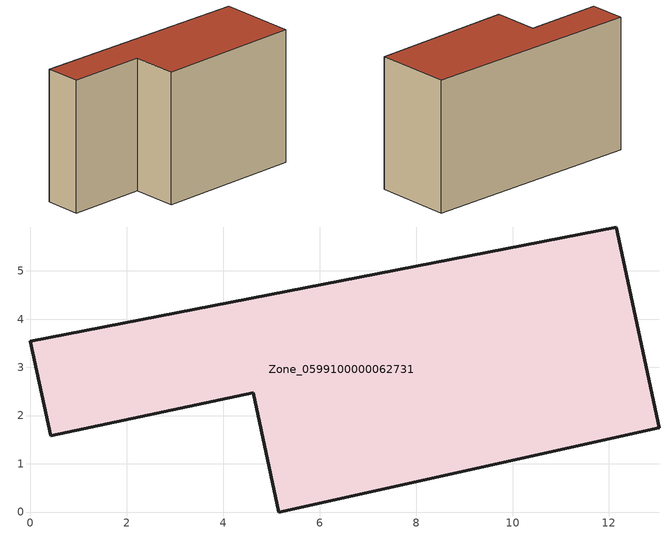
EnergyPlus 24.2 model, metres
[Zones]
Zone_0599100000062731
 floor ground (C_G): 4.62,2.47 0.42,1.58 0,3.54 12.15,5.91 13.04,1.75 5.15,0 z0
 wall outside (C_F): 12.15,5.91 0,3.54 0.42,1.58 4.62,2.47 5.15,0 13.04,1.75 12.15,5.91 z0:7.38
 roof outside (C_R): 5.15,0 13.04,1.75 12.15,5.91 0,3.54 0.42,1.58 4.62,2.47 z7.38
[BUILDING]
Pand.0599100000062731: North Axis=0; Terrain=City; Loads Convergence Tolerance Value=0.04; Temperature Convergence Tolerance Value=0.4; Solar Distribution=FullExterior; Maximum Number of Warmup Days=25; Minimum Number of Warmup Days=1
[Site:Location]
Rotterdam.The.Hague.AP_ZH_NLD Design_Conditions: Latitude=51.96; Longitude=4.45; Time Zone=1; Elevation=-4.5
[SITE:GROUNDTEMPERATURE:BUILDINGSURFACE]
18, 18, 18, 18, 18, 18, 18, 18, 18, 18, 18, 18
[MATERIAL] Thermal Absorptance=0.9; Solar Absorptance=0.7; Visible Absorptance=0.7
Name | Roughness | Thickness | Conductivity | Density | Specific Heat
G.TI.1946 | MediumSmooth | 0.15 | 1 | 540 | 1210
F.TI.1946 | Rough | 0.3 | 0.857143 | 1920 | 840
R.TI.1946 | MediumRough | 0.2 | 0.1 | 1500 | 1000
[CONSTRUCTION]
C_G: G.TI.1946
C_F: F.TI.1946
C_R: R.TI.1946
[ZONE]
Zone_0599100000062731: Type=1; Multiplier=1; Ceiling Height=Autocalculate; Volume=Autocalculate; Floor Area=autocalculate; Part of Total Floor Area=Yes
[ZONEINFILTRATION:DESIGNFLOWRATE]
Infil_Zone_0599100000062731: Zone or ZoneList or Space or SpaceList=Zone_0599100000062731; Schedule=AlwaysOn; Design Flow Rate Calculation Method=Flow/Area; Flow Rate per Floor Area=0.003; Constant Term Coefficient=1; Temperature Term Coefficient=0; Velocity Term Coefficient=0; Velocity Squared Term Coefficient=0
[HVACTEMPLATE:ZONE:IDEALLOADSAIRSYSTEM]
Zone_0599100000062731: Maximum Heating Supply Air Temperature=50; Minimum Cooling Supply Air Temperature=13; Maximum Heating Supply Air Humidity Ratio=0.0156; Minimum Cooling Supply Air Humidity Ratio=0.0077; Heating Limit=NoLimit; Cooling Limit=NoLimit; Dehumidification Control Type=ConstantSensibleHeatRatio; Cooling Sensible Heat Ratio=0.7; Dehumidification Setpoint=60; Humidification Control Type=None; Humidification Setpoint=30; Outdoor Air Method=None; Outdoor Air Flow Rate per Person=0.00944; Outdoor Air Flow Rate per Zone Floor Area=0; Outdoor Air Flow Rate per Zone=0; Demand Controlled Ventilation Type=None; Outdoor Air Economizer Type=NoEconomizer; Heat Recovery Type=None; Sensible Heat Recovery Effectiveness=0.7; Latent Heat Recovery Effectiveness=0.65
[ZONECONTROL:THERMOSTAT]
ThermostatControl_Zone_0599100000062731: Zone or ZoneList=Zone_0599100000062731; Control Type Schedule=DualSetpointControlType; Control 1=Thermostat_Zone_0599100000062731; Temperature Difference Between Cutout And Setpoint=0
[THERMOSTATSETPOINT:DUALSETPOINT]
Thermostat_Zone_0599100000062731: Heating Setpoint Temperature Schedule=HeatingSetpoint_Zone_0599100000062731; Cooling Setpoint Temperature Schedule=CoolingSetpoint_Zone_0599100000062731
[SCHEDULE:COMPACT]
HeatingSetpoint_Zone_0599100000062731: Through: 12/31, For: AllDays, Until: 24:00, 21
CoolingSetpoint_Zone_0599100000062731: Through: 12/31, For: AllDays, Until: 24:00, 24
DualSetpointControlType: Through: 12/31, For: AllDays, Until: 24:00, 4
AlwaysOn: Through: 12/31, For: AllDays, Until: 24:00, 1
